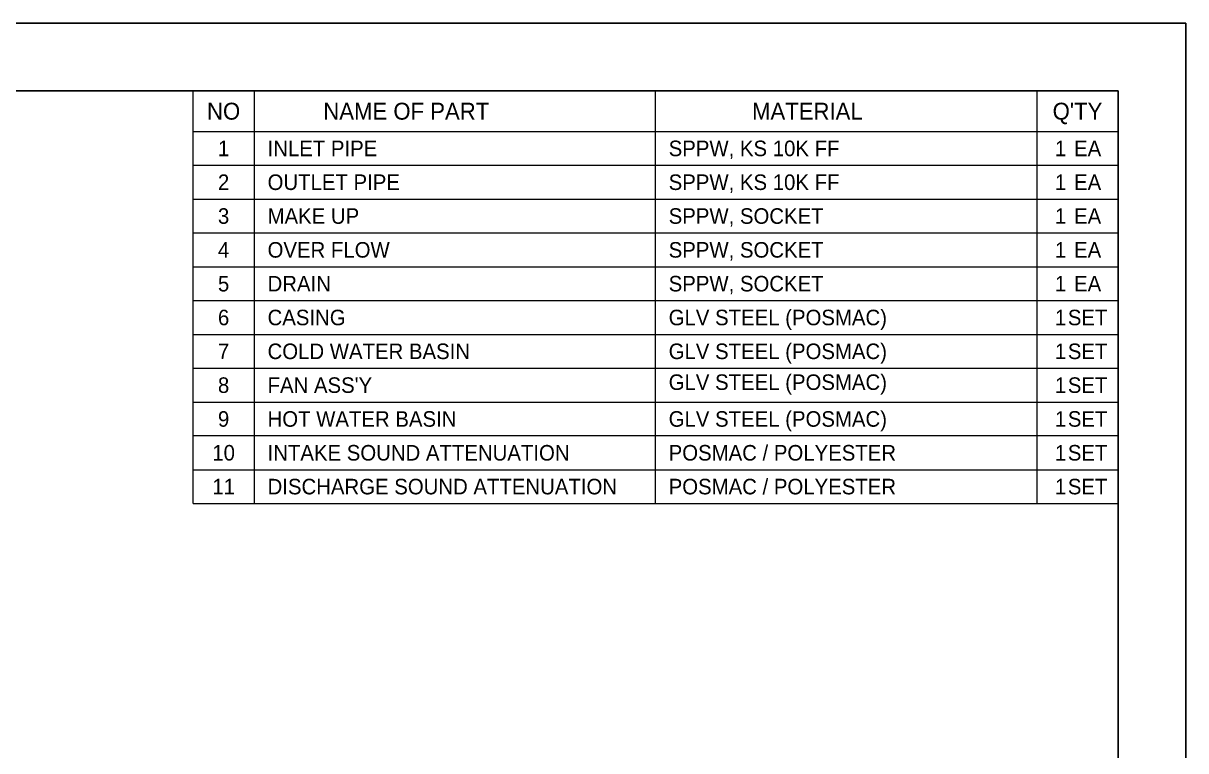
# Model space of a CAD drawing. Header units: millimetres. Extents: x -648583 to 40219, y -129719 to 29148.
# Drawn here: x 27553 to 40219, y 21220 to 29148 of the extents above; entities that cross this region are included whole.
import ezdxf
from ezdxf.enums import TextEntityAlignment as Align

# ---------------------------------------------------------------- set-up
doc = ezdxf.new("R2010")
doc.units = ezdxf.units.MM
for name, color, linetype in [('냉각탑_box', 1, 'Continuous'), ('냉각탑_form', 1, 'Continuous'), ('냉각탑_text', 3, 'Continuous')]:
    doc.layers.add(name, color=color, linetype=linetype)
doc.styles.add('돋움', font='Dotum.ttf')

msp = doc.modelspace()

# ---------------------------------------------------------------- linework, layer by layer
at = {"layer": 'Defpoints'}
msp.add_lwpolyline([(9253.1, 29148.2), (40218.8, 29148.2), (40218.8, 7251), (9253.1, 7251)], close=True, dxfattribs=at)
at = {"layer": '냉각탑_box', "lineweight": 20}
for p, q in [((29404.3, 23914.6), (29404.3, 28410.9)), ((29404.3, 28410.9), (39481.5, 28410.9)), ((30067.7, 28410.9), (30067.7, 23914.6)), ((34437.7, 28410.9), (34437.7, 23914.6)), ((38597, 28410.9), (38597, 23914.6)), ((39481.5, 28410.9), (39481.5, 24651.7)), ((29404.3, 27968.7), (39481.5, 27968.7)), ((29404.3, 27600.1), (39481.5, 27600.1)), ((29404.3, 27231.6), (39481.5, 27231.6)), ((29404.3, 26863), (39481.5, 26863)), ((29404.3, 26494.5), (39481.5, 26494.5)), ((29404.3, 26125.9), (39481.5, 26125.9)), ((29404.3, 25757.4), (39481.5, 25757.4)), ((29404.3, 25388.8), (39481.5, 25388.8)), ((29404.3, 25020.3), (39481.5, 25020.3)), ((39481.5, 24651.7), (29404.3, 24651.7)), ((29404.3, 24283.2), (39481.5, 24283.2)), ((29404.3, 23914.6), (39481.5, 23914.6))]:
    msp.add_line(p, q, dxfattribs=at)
at = {"layer": '냉각탑_form'}
msp.add_lwpolyline([(9990.3, 28410.9), (9990.3, 7988.2), (39481.5, 7988.2), (39481.5, 28410.9)], close=True, dxfattribs=at)

# ---------------------------------------------------------------- texts
at = {"layer": '냉각탑_text', "lineweight": 20, "style": '돋움'}
for s, height, p in [('NO', 184.27, (29736, 28189.8)), ('NAME OF PART', 184.275, (31726.2, 28189.8)), ('MATERIAL', 184.27, (36096.2, 28189.8)), ("Q'TY", 184.27, (39039.3, 28189.8)), ('1', 169.5, (29736, 27784.4)), ('1', 169.5, (38855, 27784.4)), ('EA', 169.53, (39149.9, 27784.4)), ('2', 169.5, (29736, 27415.8)), ('1', 169.5, (38855, 27415.8)), ('EA', 169.53, (39149.9, 27415.8)), ('3', 169.5, (29736, 27047.3)), ('1', 169.5, (38855, 27047.3)), ('EA', 169.53, (39149.9, 27047.3)), ('4', 169.5, (29736, 26678.7)), ('1', 169.5, (38855, 26678.7)), ('EA', 169.53, (39149.9, 26678.7)), ('5', 169.5, (29736, 26310.2)), ('1', 169.5, (38855, 26310.2)), ('EA', 169.53, (39149.9, 26310.2)), ('6', 169.5, (29736, 25941.6)), ('1', 169.5, (38855, 25941.6)), ('SET', 169.53, (39149.9, 25941.6)), ('7', 169.5, (29736, 25573.1)), ('1', 169.5, (38855, 25573.1)), ('SET', 169.53, (39149.9, 25573.1)), ('8', 169.5, (29736, 25204.5)), ('1', 169.5, (38855, 25204.5)), ('SET', 169.53, (39149.9, 25204.5)), ('9', 169.5, (29736, 24836)), ('1', 169.5, (38855, 24836)), ('SET', 169.53, (39149.9, 24836)), ('10', 169.53, (29736, 24467.4)), ('1', 169.5, (38855, 24467.4)), ('SET', 169.53, (39149.9, 24467.4)), ('11', 169.53, (29736, 24098.9)), ('1', 169.5, (38855, 24098.9)), ('SET', 169.53, (39149.9, 24098.9))]:
    msp.add_text(s, height=height, dxfattribs=at).set_placement(p, align=Align.MIDDLE_CENTER)
for s, height, p in [('INLET PIPE', 169.53, (30215.1, 27784.4)), ('SPPW, KS 10K FF', 169.533, (34585.1, 27784.4)), ('OUTLET PIPE', 169.533, (30215.1, 27415.8)), ('SPPW, KS 10K FF', 169.533, (34585.1, 27415.8)), ('MAKE UP', 169.53, (30215.1, 27047.3)), ('SPPW, SOCKET', 169.533, (34585.1, 27047.3)), ('OVER FLOW', 169.53, (30215.1, 26678.7)), ('SPPW, SOCKET', 169.533, (34585.1, 26678.7)), ('DRAIN', 169.53, (30215.1, 26310.2)), ('SPPW, SOCKET', 169.533, (34585.1, 26310.2)), ('CASING', 169.53, (30215.1, 25941.6)), ('GLV STEEL (POSMAC)', 169.533, (34585.1, 25941.6)), ('COLD WATER BASIN', 169.533, (30215.1, 25573.1)), ('GLV STEEL (POSMAC)', 169.533, (34585.1, 25573.1)), ("FAN ASS'Y", 169.53, (30215.1, 25204.5)), ('GLV STEEL (POSMAC)', 169.533, (34585.1, 25236.9)), ('HOT WATER BASIN', 169.533, (30215.1, 24836)), ('GLV STEEL (POSMAC)', 169.533, (34585.1, 24836)), ('INTAKE SOUND ATTENUATION', 169.533, (30215.1, 24467.4)), ('POSMAC / POLYESTER', 169.533, (34585.1, 24467.4)), ('POSMAC / POLYESTER', 169.533, (34585.1, 24098.9)), ('DISCHARGE SOUND ATTENUATION', 169.533, (30215.1, 24098.9))]:
    msp.add_text(s, height=height, dxfattribs=at).set_placement(p, align=Align.MIDDLE_LEFT)

doc.saveas('drawing.dxf')
